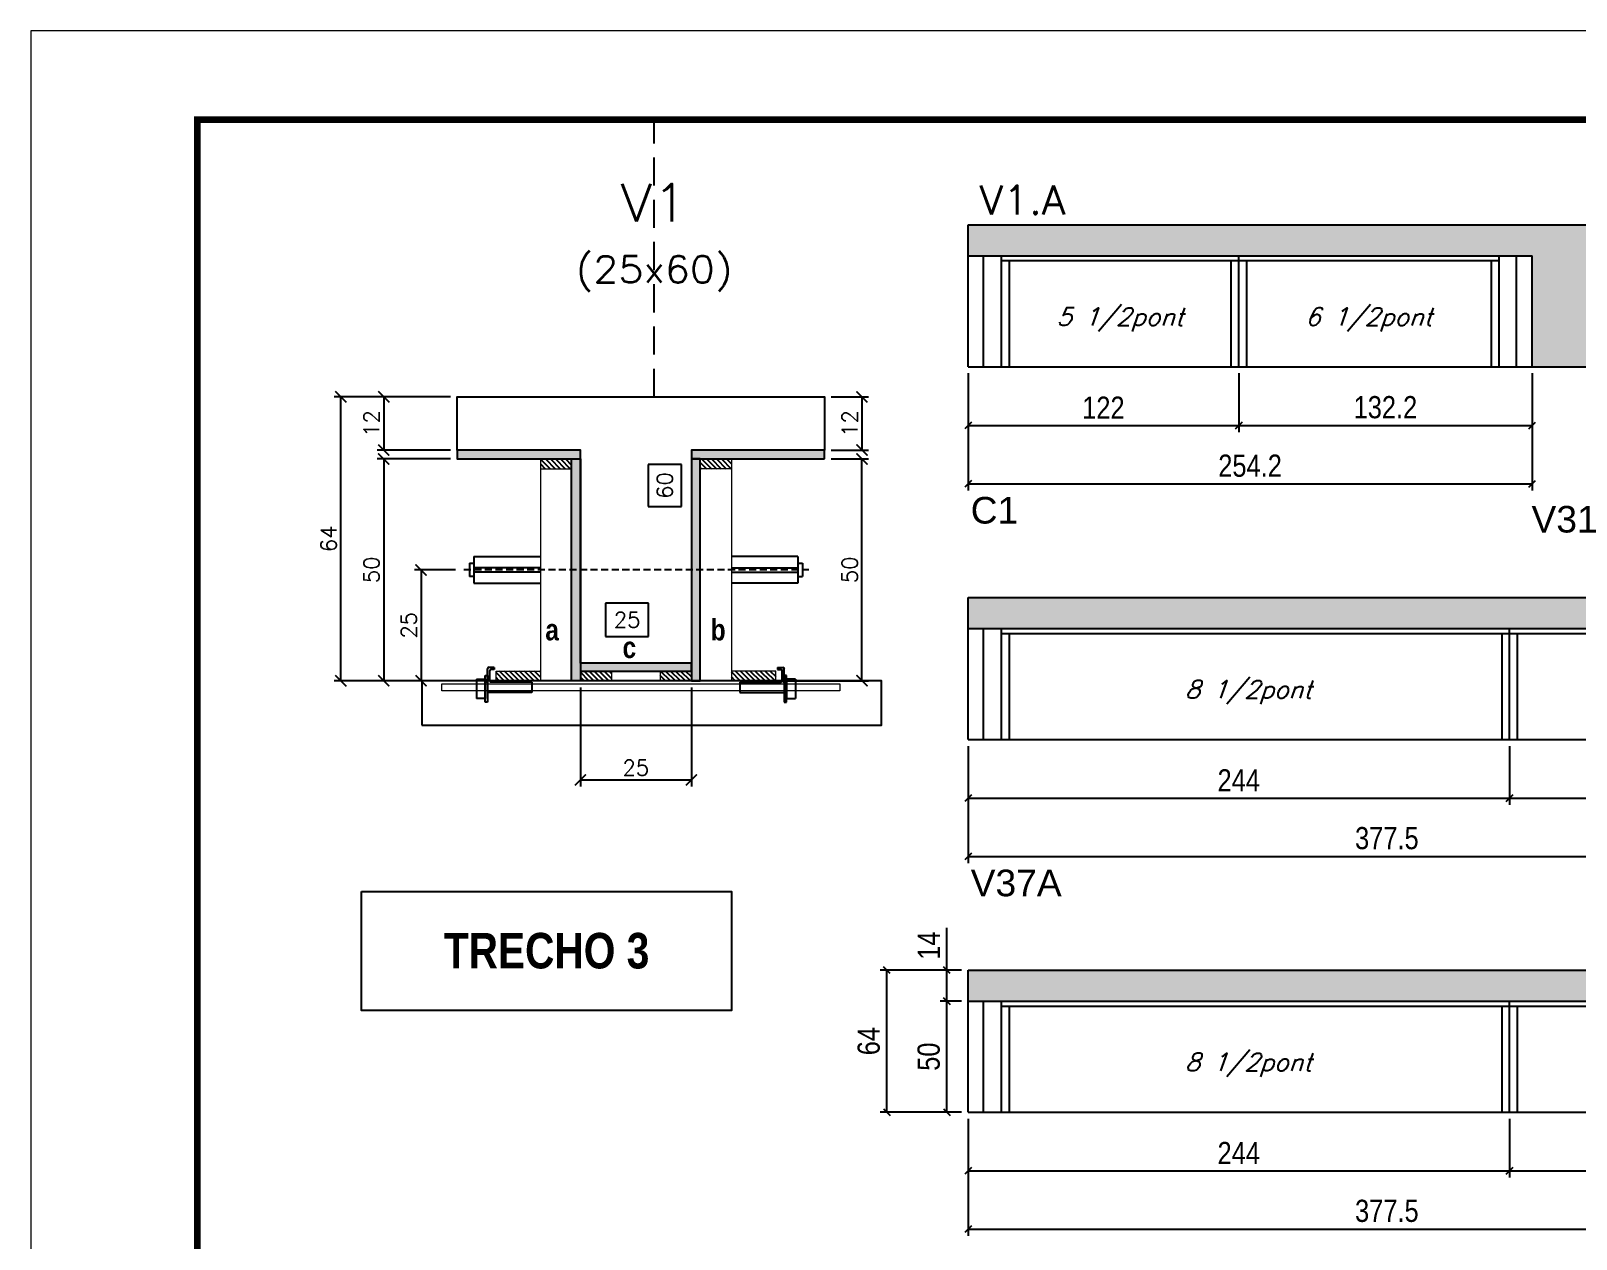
# Model space of a CAD drawing. Extents: x 0 to 6325, y 10169 to 19307.
# Drawn here: x 1585 to 2281, y 16417 to 16961 of the extents above; entities that cross this region are included whole.
import ezdxf
from ezdxf.enums import TextEntityAlignment as Align

# ---------------------------------------------------------------- set-up
doc = ezdxf.new("R2010")
doc.units = 0
doc.linetypes.add('DASHED', pattern=[0.75, 0.5, -0.25])
doc.linetypes.add('HIDDEN', pattern=[9.525, 6.35, -3.175])
for name, color, linetype in [('1', 1, 'Continuous'), ('5', 5, 'Continuous'), ('barrote', 251, 'Continuous'), ('COTA', 241, 'Continuous'), ('Cota Seção (2x)', 4, 'Continuous'), ('detalhes', 4, 'Continuous'), ('Hachura', 253, 'Continuous'), ('NOMENCLATURA', 7, 'Continuous'), ('Painéis', 200, 'Continuous'), ('presilha', 1, 'Continuous'), ('SARR_2.2x7', 40, 'Continuous'), ('SARR_3.5x7', 81, 'Continuous'), ('TENSOR', 3, 'Continuous'), ('texto', 7, 'Continuous'), ('Texto de Titulo', 7, 'Continuous'), ('Texto Qtd Sarr', 242, 'Continuous')]:
    doc.layers.add(name, color=color, linetype=linetype)
for name, color, linetype, lineweight in [('CONCRETO', 251, 'Continuous', 25), ('Folhas', 255, 'Continuous', 9), ('Madeira', 126, 'Continuous', 18), ('SARRAFO DE PRESSAO', 251, 'DASHED', 9), ('SCO-___-LAJ', 2, 'Continuous', 0), ('Texto Seção', 7, 'Continuous', 15)]:
    doc.layers.add(name, color=color, linetype=linetype, lineweight=lineweight)
doc.styles.add('COTA TECNICA', font='techl___.ttf', dxfattribs={"height": 10})
doc.styles.add('REGUA-120', font='ROMANS.shx', dxfattribs={"height": 15})
doc.styles.add('ROMANC', font='techb___.ttf', dxfattribs={"height": 2.5})
doc.styles.add('Romans', font='romans.shx')
doc.styles.get("Standard").update_dxf_attribs({"font": 'arial.ttf'})
doc.styles.add('TECNICA', font='techb___.ttf', dxfattribs={"height": 10})
doc.dimstyles.new('Cota Seção (2x)', dxfattribs={"dimtxt": 7, "dimasz": 5, "dimexe": 3, "dimexo": 3, "dimgap": 2, "dimtad": 3, "dimdec": 1, "dimlfac": 0.5, "dimzin": 12, "dimdsep": 46, "dimtxsty": 'Romans', "dimblk": 'ARCHTICK', "dimcen": 0, "dimclrd": 4, "dimclre": 4, "dimclrt": 1, "dimadec": 1, "dimazin": 3, "dimtfac": 1, "dimtdec": 1, "dimtmove": 0, "dimatfit": 3, "dimldrblk": 'OBLIQUE', "dimfxl": 1, "dimtolj": 1, "dimtzin": 12, "dimarcsym": 0})
doc.dimstyles.new('Cota Seção interna', dxfattribs={"dimtxt": 7, "dimasz": 6, "dimexe": 0.18, "dimexo": 2, "dimgap": -4, "dimtad": 3, "dimdec": 1, "dimlfac": 0.5, "dimzin": 12, "dimdsep": 46, "dimtxsty": 'Romans', "dimblk": 'ARCHTICK', "dimcen": 0.09, "dimse1": 1, "dimse2": 1, "dimsd1": 1, "dimsd2": 1, "dimclrd": 180, "dimclre": 5, "dimclrt": 1, "dimadec": 0, "dimazin": 3, "dimtfac": 1, "dimtdec": 1, "dimtofl": 0, "dimtmove": 0, "dimatfit": 3, "dimldrblk": 'ARCHTICK', "dimfxl": 1, "dimtolj": 1, "dimtzin": 0, "dimarcsym": 0})
doc.dimstyles.new('PAINEL', dxfattribs={"dimtxt": 10, "dimasz": 3, "dimexe": 3, "dimexo": 3, "dimgap": 3, "dimtad": 1, "dimdec": 1, "dimzin": 12, "dimdsep": 46, "dimtxsty": 'COTA TECNICA', "dimblk1": 'OBLIQUE', "dimblk2": 'OBLIQUE', "dimsah": 1, "dimcen": 0.9, "dimclrd": 4, "dimclre": 4, "dimclrt": 240, "dimadec": 1, "dimazin": 3, "dimtfac": 1, "dimtdec": 1, "dimtmove": 0, "dimatfit": 3, "dimfxl": 1, "dimtolj": 1, "dimtzin": 12, "dimarcsym": 0})
pattern_1 = [(315, (24801.2887, 8438.7811), (1.12253202, 1.12253202), [])]

# ---------------------------------------------------------------- blocks, each defined once
blk = doc.blocks.new('9999999999')
at = {"layer": 'Folhas'}
blk.add_lwpolyline([(98138.98, 34190.21), (99623.98, 34190.21), (99623.98, 35240.21), (98138.98, 35240.21)], close=True, dxfattribs=at)
at = {"layer": 'Folhas', "color": 30, "const_width": 3}
blk.add_lwpolyline([(98213.98, 34230.21), (99583.98, 34230.21), (99583.98, 35200.21), (98213.98, 35200.21)], close=True, dxfattribs=at)
blk = doc.blocks.new('titulo1')
at = {"layer": 'Defpoints', "color": 252, "linetype": 'HIDDEN', "ltscale": 2}
blk.add_line((0, 0), (0, 125), dxfattribs=at)
at = {"layer": 'Defpoints', "style": 'Romans', "oblique": 15}
blk.add_attdef('FOLHA', text='', height=10, dxfattribs=at).set_placement((0, 15.58), align=Align.MIDDLE_CENTER)
at = {"layer": 'Texto Qtd Sarr', "color": 3, "style": 'Romans', "oblique": 15}
for tag, height, p in [('TITULO', 17, (0, 71.45)), ('SEÇÃO', 12, (0, 41.55))]:
    blk.add_attdef(tag, text='', height=height, dxfattribs=at).set_placement(p, align=Align.MIDDLE_CENTER)
blk = doc.blocks.new('_ArchTick')
at = {"color": 0, "linetype": 'ByBlock', "const_width": 0.15}
blk.add_lwpolyline([(-0.5, -0.5), (0.5, 0.5)], dxfattribs=at)
blk = doc.blocks.new('*D176')
at = {"layer": 'COTA', "color": 4, "lineweight": -2, "transparency": 16777216}
for p, q in [((1945.67, 16796.42), (1962.54, 16796.42)), ((1959.54, 16796.42), (1959.54, 16772.42)), ((1945.67, 16772.42), (1962.54, 16772.42))]:
    blk.add_line(p, q, dxfattribs=at)
at = {"layer": 'Defpoints', "color": 0, "transparency": 16777216}
for p in [(1942.67, 16796.42), (1942.67, 16772.42), (1959.54, 16772.42)]:
    blk.add_point(p, dxfattribs=at)
at = {"layer": 'COTA', "color": 4, "lineweight": -2, "transparency": 16777216, "xscale": 5, "yscale": 5, "zscale": 5}
for p, rotation in [((1959.54, 16796.42), 90), ((1959.54, 16772.42), 270)]:
    blk.add_blockref('_ArchTick', p, dxfattribs=dict(at, rotation=rotation))
at = {"layer": 'COTA', "color": 1, "transparency": 16777216, "insert": (1954.04, 16784.42), "char_height": 7, "attachment_point": 5, "rotation": 90, "style": 'Romans'}
blk.add_mtext('\\A1;12', dxfattribs=at)
blk = doc.blocks.new('_Oblique')
at = {"layer": '1', "color": 0, "lineweight": -2}
blk.add_line((-0.5, -0.5), (0.5, 0.5), dxfattribs=at)
blk = doc.blocks.new('*D177')
at = {"layer": 'COTA', "color": 4, "lineweight": -2, "transparency": 16777216}
for p, q in [((1774.07, 16796.42), (1721.69, 16796.42)), ((1724.69, 16668.42), (1724.69, 16796.42)), ((1796.07, 16668.42), (1721.69, 16668.42))]:
    blk.add_line(p, q, dxfattribs=at)
at = {"layer": 'Defpoints', "color": 0, "transparency": 16777216}
for p in [(1724.69, 16796.42), (1777.07, 16796.42), (1799.07, 16668.42)]:
    blk.add_point(p, dxfattribs=at)
at = {"layer": 'COTA', "color": 4, "lineweight": -2, "transparency": 16777216, "xscale": 5, "yscale": 5, "zscale": 5}
for p, rotation in [((1724.69, 16796.42), 90), ((1724.69, 16668.42), 270)]:
    blk.add_blockref('_ArchTick', p, dxfattribs=dict(at, rotation=rotation))
at = {"layer": 'COTA', "color": 1, "transparency": 16777216, "insert": (1719.19, 16732.42), "char_height": 7, "attachment_point": 5, "rotation": 90, "style": 'Romans'}
blk.add_mtext('\\A1;64', dxfattribs=at)
blk = doc.blocks.new('*D178')
at = {"layer": 'COTA', "color": 4, "lineweight": -2, "transparency": 16777216}
for p, q in [((1945.67, 16768.42), (1962.54, 16768.42)), ((1959.54, 16668.42), (1959.54, 16768.42)), ((1919.27, 16668.42), (1962.54, 16668.42))]:
    blk.add_line(p, q, dxfattribs=at)
at = {"layer": 'Defpoints', "color": 0, "transparency": 16777216}
for p in [(1942.67, 16768.42), (1959.54, 16768.42), (1916.27, 16668.42)]:
    blk.add_point(p, dxfattribs=at)
at = {"layer": 'COTA', "color": 4, "lineweight": -2, "transparency": 16777216, "xscale": 5, "yscale": 5, "zscale": 5}
for p, rotation in [((1959.54, 16768.42), 90), ((1959.54, 16668.42), 270)]:
    blk.add_blockref('_ArchTick', p, dxfattribs=dict(at, rotation=rotation))
at = {"layer": 'COTA', "color": 1, "transparency": 16777216, "insert": (1954.04, 16718.42), "char_height": 7, "attachment_point": 5, "rotation": 90, "style": 'Romans'}
blk.add_mtext('\\A1;50', dxfattribs=at)
blk = doc.blocks.new('*D179')
at = {"layer": 'Cota Seção (2x)', "color": 180, "lineweight": -2, "transparency": 16777216}
for p, q in [((1878.17, 16765.92), (1863.17, 16765.92)), ((1863.17, 16765.92), (1863.17, 16746.92)), ((1878.17, 16746.92), (1878.17, 16765.92)), ((1863.17, 16746.92), (1878.17, 16746.92))]:
    blk.add_line(p, q, dxfattribs=at)
at = {"layer": 'Defpoints', "color": 0, "transparency": 16777216}
for p in [(1882.17, 16796.42), (1893.67, 16796.42), (1893.67, 16676.42)]:
    blk.add_point(p, dxfattribs=at)
at = {"layer": 'Cota Seção (2x)', "color": 1, "transparency": 16777216, "insert": (1870.67, 16756.42), "char_height": 7, "attachment_point": 5, "rotation": 90, "style": 'Romans'}
blk.add_mtext('\\A1;60', dxfattribs=at)
blk = doc.blocks.new('*D180')
at = {"layer": 'COTA', "color": 4, "lineweight": -2, "transparency": 16777216}
for p, q in [((1774.07, 16796.42), (1741.01, 16796.42)), ((1744.01, 16796.42), (1744.01, 16772.42)), ((1774.07, 16772.42), (1741.01, 16772.42))]:
    blk.add_line(p, q, dxfattribs=at)
at = {"layer": 'Defpoints', "color": 0, "transparency": 16777216}
for p in [(1777.07, 16796.42), (1744.01, 16772.42), (1777.07, 16772.42)]:
    blk.add_point(p, dxfattribs=at)
at = {"layer": 'COTA', "color": 4, "lineweight": -2, "transparency": 16777216, "xscale": 5, "yscale": 5, "zscale": 5}
for p, rotation in [((1744.01, 16796.42), 90), ((1744.01, 16772.42), 270)]:
    blk.add_blockref('_ArchTick', p, dxfattribs=dict(at, rotation=rotation))
at = {"layer": 'COTA', "color": 1, "transparency": 16777216, "insert": (1738.51, 16784.42), "char_height": 7, "attachment_point": 5, "rotation": 90, "style": 'Romans'}
blk.add_mtext('\\A1;12', dxfattribs=at)
blk = doc.blocks.new('*D181')
at = {"layer": 'COTA', "color": 4, "lineweight": -2, "transparency": 16777216}
for p, q in [((1774.07, 16768.42), (1741.01, 16768.42)), ((1744.01, 16768.42), (1744.01, 16668.42)), ((1796.07, 16668.42), (1741.01, 16668.42))]:
    blk.add_line(p, q, dxfattribs=at)
at = {"layer": 'Defpoints', "color": 0, "transparency": 16777216}
for p in [(1777.07, 16768.42), (1744.01, 16668.42), (1799.07, 16668.42)]:
    blk.add_point(p, dxfattribs=at)
at = {"layer": 'COTA', "color": 4, "lineweight": -2, "transparency": 16777216, "xscale": 5, "yscale": 5, "zscale": 5}
for p, rotation in [((1744.01, 16768.42), 90), ((1744.01, 16668.42), 270)]:
    blk.add_blockref('_ArchTick', p, dxfattribs=dict(at, rotation=rotation))
at = {"layer": 'COTA', "color": 1, "transparency": 16777216, "insert": (1738.51, 16718.42), "char_height": 7, "attachment_point": 5, "rotation": 90, "style": 'Romans'}
blk.add_mtext('\\A1;50', dxfattribs=at)
blk = doc.blocks.new('PRESILHA METÁLICA 1')
at = {"layer": 'presilha'}
for p, q in [((12, 21), (8.6, 21)), ((12, 21), (12, 19.5)), ((0, 13), (6, 13)), ((0, 13), (0, 0)), ((6, 15.5), (7.5, 15.5)), ((6, -2.5), (6, 15.5)), ((6, 13), (6, 0)), ((7.5, 10.6), (7.5, 19.9)), ((7.5, 15.5), (7.5, -2.5)), ((9, 11.6), (9, 18.9)), ((12, 19.5), (9.6, 19.5)), ((37.5, 11), (9.6, 11)), ((37.5, 11), (37.5, 4.1)), ((6, 0), (0, 0)), ((37.5, 4.1), (7.5, 4.1)), ((7.5, -2.5), (6, -2.5))]:
    blk.add_line(p, q, dxfattribs=at)
for centre, radius, start, end in [((8.6, 19.9), 1.14, 90, 180), ((9.6, 18.9), 0.57, 90, 180), ((9.6, 11.6), 0.57, 180, 270)]:
    blk.add_arc(centre, radius, start, end, dxfattribs=at)
blk = doc.blocks.new('*D182')
at = {"layer": 'COTA', "color": 4, "lineweight": -2, "transparency": 16777216}
for p, q in [((1832.67, 16665.42), (1832.67, 16620.7)), ((1882.67, 16665.42), (1882.67, 16620.7)), ((1832.67, 16623.7), (1882.67, 16623.7))]:
    blk.add_line(p, q, dxfattribs=at)
at = {"layer": 'Defpoints', "color": 0, "transparency": 16777216}
for p in [(1832.67, 16668.42), (1882.67, 16668.42), (1882.67, 16623.7)]:
    blk.add_point(p, dxfattribs=at)
at = {"layer": 'COTA', "color": 4, "lineweight": -2, "transparency": 16777216, "xscale": 5, "yscale": 5, "zscale": 5, "rotation": 180}
blk.add_blockref('_ArchTick', (1832.67, 16623.7), dxfattribs=at)
at = {"layer": 'COTA', "color": 4, "lineweight": -2, "transparency": 16777216, "xscale": 5, "yscale": 5, "zscale": 5}
blk.add_blockref('_ArchTick', (1882.67, 16623.7), dxfattribs=at)
at = {"layer": 'COTA', "color": 1, "transparency": 16777216, "insert": (1857.67, 16629.2), "char_height": 7, "attachment_point": 5, "style": 'Romans'}
blk.add_mtext('\\A1;25', dxfattribs=at)
blk = doc.blocks.new('*D551')
at = {"layer": 'COTA', "color": 4, "lineweight": -2, "transparency": 16777216}
for p, q in [((1776.37, 16718.39), (1757.81, 16718.39)), ((1760.81, 16718.39), (1760.81, 16668.42)), ((1776.37, 16668.42), (1757.81, 16668.42))]:
    blk.add_line(p, q, dxfattribs=at)
at = {"layer": 'Defpoints', "color": 0, "transparency": 16777216}
for p in [(1779.37, 16718.39), (1760.81, 16668.42), (1779.37, 16668.42)]:
    blk.add_point(p, dxfattribs=at)
at = {"layer": 'COTA', "color": 4, "lineweight": -2, "transparency": 16777216, "xscale": 5, "yscale": 5, "zscale": 5}
for p, rotation in [((1760.81, 16718.39), 90), ((1760.81, 16668.42), 270)]:
    blk.add_blockref('_ArchTick', p, dxfattribs=dict(at, rotation=rotation))
at = {"layer": 'COTA', "color": 1, "transparency": 16777216, "insert": (1755.31, 16693.41), "char_height": 7, "attachment_point": 5, "rotation": 90, "style": 'Romans'}
blk.add_mtext('\\A1;25', dxfattribs=at)
blk = doc.blocks.new('*D183')
at = {"layer": 'Cota Seção (2x)', "color": 180, "lineweight": -2, "transparency": 16777216}
for p, q in [((1863.34, 16703.42), (1844, 16703.42)), ((1844, 16703.42), (1844, 16688.42)), ((1863.34, 16688.42), (1863.34, 16703.42)), ((1844, 16688.42), (1863.34, 16688.42))]:
    blk.add_line(p, q, dxfattribs=at)
at = {"layer": 'Defpoints', "color": 0, "transparency": 16777216}
for p in [(1882.67, 16684.42), (1832.67, 16668.42), (1882.67, 16668.42)]:
    blk.add_point(p, dxfattribs=at)
at = {"layer": 'Cota Seção (2x)', "color": 1, "transparency": 16777216, "insert": (1853.67, 16695.92), "char_height": 7, "attachment_point": 5, "style": 'Romans'}
blk.add_mtext('\\A1;25', dxfattribs=at)
blk = doc.blocks.new('*D166')
at = {"layer": 'COTA', "color": 4, "linetype": 'ByBlock', "lineweight": -2, "transparency": 16777216}
for p, q in [((2007.35, 16807.03), (2007.35, 16780.49)), ((2129.35, 16807.03), (2129.35, 16780.49)), ((2007.35, 16783.49), (2129.35, 16783.49))]:
    blk.add_line(p, q, dxfattribs=at)
at = {"layer": 'Defpoints', "color": 0, "linetype": 'ByBlock', "transparency": 16777216}
for p in [(2007.35, 16810.03), (2129.35, 16810.03), (2129.35, 16783.49)]:
    blk.add_point(p, dxfattribs=at)
at = {"layer": 'COTA', "color": 4, "linetype": 'ByBlock', "lineweight": -2, "transparency": 16777216, "xscale": 3, "yscale": 3, "zscale": 3, "rotation": 180}
blk.add_blockref('_Oblique', (2007.35, 16783.49), dxfattribs=at)
at = {"layer": 'COTA', "color": 4, "linetype": 'ByBlock', "lineweight": -2, "transparency": 16777216, "xscale": 3, "yscale": 3, "zscale": 3}
blk.add_blockref('_Oblique', (2129.35, 16783.49), dxfattribs=at)
at = {"layer": 'COTA', "color": 240, "linetype": 'ByBlock', "transparency": 16777216, "insert": (2068.35, 16791.54), "char_height": 10, "attachment_point": 5, "style": 'COTA TECNICA'}
blk.add_mtext('\\A1;122', dxfattribs=at)
blk = doc.blocks.new('*D167')
at = {"layer": 'COTA', "color": 4, "linetype": 'ByBlock', "lineweight": -2, "transparency": 16777216}
for p, q in [((2129.35, 16807.03), (2129.35, 16780.49)), ((2261.55, 16807.03), (2261.55, 16780.49)), ((2129.35, 16783.49), (2261.55, 16783.49))]:
    blk.add_line(p, q, dxfattribs=at)
at = {"layer": 'Defpoints', "color": 0, "linetype": 'ByBlock', "transparency": 16777216}
for p in [(2129.35, 16810.03), (2261.55, 16810.03), (2261.55, 16783.49)]:
    blk.add_point(p, dxfattribs=at)
at = {"layer": 'COTA', "color": 4, "linetype": 'ByBlock', "lineweight": -2, "transparency": 16777216, "xscale": 3, "yscale": 3, "zscale": 3, "rotation": 180}
blk.add_blockref('_Oblique', (2129.35, 16783.49), dxfattribs=at)
at = {"layer": 'COTA', "color": 4, "linetype": 'ByBlock', "lineweight": -2, "transparency": 16777216, "xscale": 3, "yscale": 3, "zscale": 3}
blk.add_blockref('_Oblique', (2261.55, 16783.49), dxfattribs=at)
at = {"layer": 'COTA', "color": 240, "linetype": 'ByBlock', "transparency": 16777216, "insert": (2195.45, 16791.7), "char_height": 10, "width": 210.731, "attachment_point": 5, "style": 'COTA TECNICA'}
blk.add_mtext('\\A1;132.2', dxfattribs=at)
blk = doc.blocks.new('*D545')
at = {"layer": 'COTA', "color": 4, "linetype": 'ByBlock', "lineweight": -2, "transparency": 16777216}
for p, q in [((2007.35, 16807.03), (2007.35, 16754.22)), ((2261.55, 16807.03), (2261.55, 16754.22)), ((2007.35, 16757.22), (2261.55, 16757.22))]:
    blk.add_line(p, q, dxfattribs=at)
at = {"layer": 'Defpoints', "color": 0, "linetype": 'ByBlock', "transparency": 16777216}
for p in [(2007.35, 16810.03), (2261.55, 16810.03), (2261.55, 16757.22)]:
    blk.add_point(p, dxfattribs=at)
at = {"layer": 'COTA', "color": 4, "linetype": 'ByBlock', "lineweight": -2, "transparency": 16777216, "xscale": 3, "yscale": 3, "zscale": 3, "rotation": 180}
blk.add_blockref('_Oblique', (2007.35, 16757.22), dxfattribs=at)
at = {"layer": 'COTA', "color": 4, "linetype": 'ByBlock', "lineweight": -2, "transparency": 16777216, "xscale": 3, "yscale": 3, "zscale": 3}
blk.add_blockref('_Oblique', (2261.55, 16757.22), dxfattribs=at)
at = {"layer": 'COTA', "color": 240, "linetype": 'ByBlock', "transparency": 16777216, "insert": (2134.45, 16765.33), "char_height": 10, "attachment_point": 5, "style": 'COTA TECNICA'}
blk.add_mtext('\\A1;254.2', dxfattribs=at)
blk = doc.blocks.new('*D170')
at = {"layer": 'COTA', "color": 4, "linetype": 'ByBlock', "lineweight": -2, "transparency": 16777216}
for p, q in [((2007.35, 16638.98), (2007.35, 16612.44)), ((2251.35, 16638.98), (2251.35, 16612.44)), ((2007.35, 16615.44), (2251.35, 16615.44))]:
    blk.add_line(p, q, dxfattribs=at)
at = {"layer": 'Defpoints', "color": 0, "linetype": 'ByBlock', "transparency": 16777216}
for p in [(2007.35, 16641.98), (2251.35, 16641.98), (2251.35, 16615.44)]:
    blk.add_point(p, dxfattribs=at)
at = {"layer": 'COTA', "color": 4, "linetype": 'ByBlock', "lineweight": -2, "transparency": 16777216, "xscale": 3, "yscale": 3, "zscale": 3, "rotation": 180}
blk.add_blockref('_Oblique', (2007.35, 16615.44), dxfattribs=at)
at = {"layer": 'COTA', "color": 4, "linetype": 'ByBlock', "lineweight": -2, "transparency": 16777216, "xscale": 3, "yscale": 3, "zscale": 3}
blk.add_blockref('_Oblique', (2251.35, 16615.44), dxfattribs=at)
at = {"layer": 'COTA', "color": 240, "linetype": 'ByBlock', "transparency": 16777216, "insert": (2129.35, 16623.52), "char_height": 10, "attachment_point": 5, "style": 'COTA TECNICA'}
blk.add_mtext('\\A1;244', dxfattribs=at)
blk = doc.blocks.new('*D171')
at = {"layer": 'COTA', "color": 4, "linetype": 'ByBlock', "lineweight": -2, "transparency": 16777216}
for p, q in [((2251.35, 16638.98), (2251.35, 16612.44)), ((2384.85, 16638.98), (2384.85, 16612.44)), ((2251.35, 16615.44), (2384.85, 16615.44))]:
    blk.add_line(p, q, dxfattribs=at)
at = {"layer": 'Defpoints', "color": 0, "linetype": 'ByBlock', "transparency": 16777216}
for p in [(2251.35, 16641.98), (2384.85, 16641.98), (2384.85, 16615.44)]:
    blk.add_point(p, dxfattribs=at)
at = {"layer": 'COTA', "color": 4, "linetype": 'ByBlock', "lineweight": -2, "transparency": 16777216, "xscale": 3, "yscale": 3, "zscale": 3, "rotation": 180}
blk.add_blockref('_Oblique', (2251.35, 16615.44), dxfattribs=at)
at = {"layer": 'COTA', "color": 4, "linetype": 'ByBlock', "lineweight": -2, "transparency": 16777216, "xscale": 3, "yscale": 3, "zscale": 3}
blk.add_blockref('_Oblique', (2384.85, 16615.44), dxfattribs=at)
at = {"layer": 'COTA', "color": 240, "linetype": 'ByBlock', "transparency": 16777216, "insert": (2318.1, 16623.66), "char_height": 10, "width": 210.731, "attachment_point": 5, "style": 'COTA TECNICA'}
blk.add_mtext('\\A1;133.5', dxfattribs=at)
blk = doc.blocks.new('*D548')
at = {"layer": 'COTA', "color": 4, "linetype": 'ByBlock', "lineweight": -2, "transparency": 16777216}
for p, q in [((2007.35, 16638.98), (2007.35, 16586.18)), ((2384.85, 16638.98), (2384.85, 16586.18)), ((2007.35, 16589.18), (2384.85, 16589.18))]:
    blk.add_line(p, q, dxfattribs=at)
at = {"layer": 'Defpoints', "color": 0, "linetype": 'ByBlock', "transparency": 16777216}
for p in [(2007.35, 16641.98), (2384.85, 16641.98), (2384.85, 16589.18)]:
    blk.add_point(p, dxfattribs=at)
at = {"layer": 'COTA', "color": 4, "linetype": 'ByBlock', "lineweight": -2, "transparency": 16777216, "xscale": 3, "yscale": 3, "zscale": 3, "rotation": 180}
blk.add_blockref('_Oblique', (2007.35, 16589.18), dxfattribs=at)
at = {"layer": 'COTA', "color": 4, "linetype": 'ByBlock', "lineweight": -2, "transparency": 16777216, "xscale": 3, "yscale": 3, "zscale": 3}
blk.add_blockref('_Oblique', (2384.85, 16589.18), dxfattribs=at)
at = {"layer": 'COTA', "color": 240, "linetype": 'ByBlock', "transparency": 16777216, "insert": (2196.1, 16597.4), "char_height": 10, "attachment_point": 5, "style": 'COTA TECNICA'}
blk.add_mtext('\\A1;377.5', dxfattribs=at)
blk = doc.blocks.new('*D174')
at = {"layer": 'COTA', "color": 4, "linetype": 'ByBlock', "lineweight": -2, "transparency": 16777216}
for p, q in [((2007.35, 16470.94), (2007.35, 16444.4)), ((2251.35, 16470.94), (2251.35, 16444.4)), ((2007.35, 16447.4), (2251.35, 16447.4))]:
    blk.add_line(p, q, dxfattribs=at)
at = {"layer": 'Defpoints', "color": 0, "linetype": 'ByBlock', "transparency": 16777216}
for p in [(2007.35, 16473.94), (2251.35, 16473.94), (2251.35, 16447.4)]:
    blk.add_point(p, dxfattribs=at)
at = {"layer": 'COTA', "color": 4, "linetype": 'ByBlock', "lineweight": -2, "transparency": 16777216, "xscale": 3, "yscale": 3, "zscale": 3, "rotation": 180}
blk.add_blockref('_Oblique', (2007.35, 16447.4), dxfattribs=at)
at = {"layer": 'COTA', "color": 4, "linetype": 'ByBlock', "lineweight": -2, "transparency": 16777216, "xscale": 3, "yscale": 3, "zscale": 3}
blk.add_blockref('_Oblique', (2251.35, 16447.4), dxfattribs=at)
at = {"layer": 'COTA', "color": 240, "linetype": 'ByBlock', "transparency": 16777216, "insert": (2129.35, 16455.48), "char_height": 10, "attachment_point": 5, "style": 'COTA TECNICA'}
blk.add_mtext('\\A1;244', dxfattribs=at)
blk = doc.blocks.new('*D175')
at = {"layer": 'COTA', "color": 4, "linetype": 'ByBlock', "lineweight": -2, "transparency": 16777216}
for p, q in [((2251.35, 16470.94), (2251.35, 16444.4)), ((2384.85, 16470.94), (2384.85, 16444.4)), ((2251.35, 16447.4), (2384.85, 16447.4))]:
    blk.add_line(p, q, dxfattribs=at)
at = {"layer": 'Defpoints', "color": 0, "linetype": 'ByBlock', "transparency": 16777216}
for p in [(2251.35, 16473.94), (2384.85, 16473.94), (2384.85, 16447.4)]:
    blk.add_point(p, dxfattribs=at)
at = {"layer": 'COTA', "color": 4, "linetype": 'ByBlock', "lineweight": -2, "transparency": 16777216, "xscale": 3, "yscale": 3, "zscale": 3, "rotation": 180}
blk.add_blockref('_Oblique', (2251.35, 16447.4), dxfattribs=at)
at = {"layer": 'COTA', "color": 4, "linetype": 'ByBlock', "lineweight": -2, "transparency": 16777216, "xscale": 3, "yscale": 3, "zscale": 3}
blk.add_blockref('_Oblique', (2384.85, 16447.4), dxfattribs=at)
at = {"layer": 'COTA', "color": 240, "linetype": 'ByBlock', "transparency": 16777216, "insert": (2318.1, 16455.62), "char_height": 10, "width": 210.731, "attachment_point": 5, "style": 'COTA TECNICA'}
blk.add_mtext('\\A1;133.5', dxfattribs=at)
blk = doc.blocks.new('*D550')
at = {"layer": 'COTA', "color": 4, "linetype": 'ByBlock', "lineweight": -2, "transparency": 16777216}
for p, q in [((2007.35, 16470.94), (2007.35, 16418.14)), ((2384.85, 16470.94), (2384.85, 16418.14)), ((2007.35, 16421.14), (2384.85, 16421.14))]:
    blk.add_line(p, q, dxfattribs=at)
at = {"layer": 'Defpoints', "color": 0, "linetype": 'ByBlock', "transparency": 16777216}
for p in [(2007.35, 16473.94), (2384.85, 16473.94), (2384.85, 16421.14)]:
    blk.add_point(p, dxfattribs=at)
at = {"layer": 'COTA', "color": 4, "linetype": 'ByBlock', "lineweight": -2, "transparency": 16777216, "xscale": 3, "yscale": 3, "zscale": 3, "rotation": 180}
blk.add_blockref('_Oblique', (2007.35, 16421.14), dxfattribs=at)
at = {"layer": 'COTA', "color": 4, "linetype": 'ByBlock', "lineweight": -2, "transparency": 16777216, "xscale": 3, "yscale": 3, "zscale": 3}
blk.add_blockref('_Oblique', (2384.85, 16421.14), dxfattribs=at)
at = {"layer": 'COTA', "color": 240, "linetype": 'ByBlock', "transparency": 16777216, "insert": (2196.1, 16429.36), "char_height": 10, "attachment_point": 5, "style": 'COTA TECNICA'}
blk.add_mtext('\\A1;377.5', dxfattribs=at)
blk = doc.blocks.new('*D575')
at = {"layer": 'COTA', "color": 4, "lineweight": -2, "transparency": 16777216}
for p, q in [((2004.35, 16523.94), (1994.76, 16523.94)), ((1997.76, 16473.94), (1997.76, 16523.94)), ((2004.35, 16473.94), (1994.76, 16473.94))]:
    blk.add_line(p, q, dxfattribs=at)
at = {"layer": 'Defpoints', "color": 0, "transparency": 16777216}
for p in [(1997.76, 16523.94), (2007.35, 16523.94), (2007.35, 16473.94)]:
    blk.add_point(p, dxfattribs=at)
at = {"layer": 'COTA', "color": 4, "lineweight": -2, "transparency": 16777216, "xscale": 3, "yscale": 3, "zscale": 3}
for p, rotation in [((1997.76, 16523.94), 90), ((1997.76, 16473.94), 270)]:
    blk.add_blockref('_Oblique', p, dxfattribs=dict(at, rotation=rotation))
at = {"layer": 'COTA', "color": 240, "transparency": 16777216, "insert": (1989.65, 16498.94), "char_height": 10, "attachment_point": 5, "rotation": 90, "style": 'COTA TECNICA'}
blk.add_mtext('\\A1;50', dxfattribs=at)
blk = doc.blocks.new('*D576')
at = {"layer": 'COTA', "color": 4, "lineweight": -2, "transparency": 16777216}
for p, q in [((1997.76, 16537.94), (1997.76, 16557.06)), ((2004.35, 16537.94), (1994.76, 16537.94)), ((1997.76, 16523.94), (1997.76, 16537.94)), ((2004.35, 16523.94), (1994.76, 16523.94))]:
    blk.add_line(p, q, dxfattribs=at)
at = {"layer": 'Defpoints', "color": 0, "transparency": 16777216}
for p in [(1997.76, 16537.94), (2007.35, 16537.94), (2007.35, 16523.94)]:
    blk.add_point(p, dxfattribs=at)
at = {"layer": 'COTA', "color": 4, "lineweight": -2, "transparency": 16777216, "xscale": 3, "yscale": 3, "zscale": 3}
for p, rotation in [((1997.76, 16537.94), 90), ((1997.76, 16523.94), 270)]:
    blk.add_blockref('_Oblique', p, dxfattribs=dict(at, rotation=rotation))
at = {"layer": 'COTA', "color": 240, "transparency": 16777216, "insert": (1989.69, 16549), "char_height": 10, "attachment_point": 5, "rotation": 90, "style": 'COTA TECNICA'}
blk.add_mtext('\\A1;14', dxfattribs=at)
blk = doc.blocks.new('*D577')
at = {"layer": 'COTA', "color": 4, "lineweight": -2, "transparency": 16777216}
for p, q in [((2004.35, 16537.94), (1967.72, 16537.94)), ((1970.72, 16473.94), (1970.72, 16537.94)), ((2004.35, 16473.94), (1967.72, 16473.94))]:
    blk.add_line(p, q, dxfattribs=at)
at = {"layer": 'Defpoints', "color": 0, "transparency": 16777216}
for p in [(1970.72, 16537.94), (2007.35, 16537.94), (2007.35, 16473.94)]:
    blk.add_point(p, dxfattribs=at)
at = {"layer": 'COTA', "color": 4, "lineweight": -2, "transparency": 16777216, "xscale": 3, "yscale": 3, "zscale": 3}
for p, rotation in [((1970.72, 16537.94), 90), ((1970.72, 16473.94), 270)]:
    blk.add_blockref('_Oblique', p, dxfattribs=dict(at, rotation=rotation))
at = {"layer": 'COTA', "color": 240, "transparency": 16777216, "insert": (1962.62, 16505.94), "char_height": 10, "attachment_point": 5, "rotation": 90, "style": 'COTA TECNICA'}
blk.add_mtext('\\A1;64', dxfattribs=at)

msp = doc.modelspace()

# ---------------------------------------------------------------- hatches: boundary and pattern name
at = {"layer": 'COTA'}
h = msp.add_hatch(dxfattribs=at)
h.set_pattern_fill('AR-CONC', color=241, scale=0.03)
h.paths.add_polyline_path([(2291.55, 16860.03), (2885.55, 16860.03), (2885.55, 16874.03), (2007.35, 16874.03), (2007.35, 16860.03), (2261.55, 16860.03), (2261.55, 16810.03), (2291.55, 16810.03)])
h = msp.add_hatch(dxfattribs=at)
h.set_pattern_fill('AR-CONC', color=241, scale=0.03)
h.paths.add_polyline_path([(2414.85, 16691.98), (2872.85, 16691.98), (2872.85, 16705.98), (2007.35, 16705.98), (2007.35, 16691.98), (2384.85, 16691.98), (2384.85, 16641.98), (2414.85, 16641.98)])
h = msp.add_hatch(dxfattribs=at)
h.set_pattern_fill('AR-CONC', color=241, scale=0.03)
h.paths.add_polyline_path([(2414.85, 16523.94), (3008.85, 16523.94), (3008.85, 16537.94), (2007.35, 16537.94), (2007.35, 16523.94), (2384.85, 16523.94), (2384.85, 16473.94), (2414.85, 16473.94)])
at = {"layer": 'Hachura'}
h = msp.add_hatch(color=256, dxfattribs=at)
h.dxf.hatch_style = 1
h.paths.add_polyline_path([(1832.67, 16768.42), (1832.67, 16772.42), (1777.07, 16772.42), (1777.07, 16768.42)])
h = msp.add_hatch(color=256, dxfattribs=at)
h.dxf.hatch_style = 1
h.paths.add_polyline_path([(1942.67, 16768.42), (1942.67, 16772.42), (1882.67, 16772.42), (1882.67, 16768.42)])
h = msp.add_hatch(dxfattribs=at)
h.set_pattern_fill('ANSI31', color=256, scale=0.5, angle=270, style=0)
h.set_pattern_definition([(315, (24789.2887, 8460.7811), (1.12253202, 1.12253202), [])])
h.paths.add_polyline_path([(1828.67, 16764.02), (1828.67, 16768.42), (1814.67, 16768.42), (1814.67, 16764.02)])
h = msp.add_hatch(color=256, dxfattribs=at)
h.dxf.hatch_style = 1
h.paths.add_polyline_path([(1828.67, 16768.42), (1832.67, 16768.42), (1832.67, 16668.42), (1828.67, 16668.42)])
h = msp.add_hatch(color=256, dxfattribs=at)
h.dxf.hatch_style = 1
h.paths.add_polyline_path([(1886.67, 16768.42), (1882.67, 16768.42), (1882.67, 16668.42), (1886.67, 16668.42)])
h = msp.add_hatch(dxfattribs=at)
h.set_pattern_fill('ANSI31', color=256, scale=0.5, angle=270, style=0)
h.set_pattern_definition([(315, (24801.2887, 8460.7811), (1.12253202, 1.12253202), [])])
h.paths.add_polyline_path([(1886.67, 16764.02), (1886.67, 16768.42), (1900.67, 16768.42), (1900.67, 16764.02)])
h = msp.add_hatch(dxfattribs=at)
h.set_pattern_fill('ANSI31', color=256, scale=0.5, angle=270, style=0)
h.set_pattern_definition([(315, (24789.2887, 8438.7811), (1.12253202, 1.12253202), [])])
h.paths.add_polyline_path([(1794.67, 16668.42), (1794.67, 16672.82), (1814.67, 16672.82), (1814.67, 16668.42)])
h = msp.add_hatch(color=256, dxfattribs=at)
h.dxf.hatch_style = 1
h.paths.add_polyline_path([(1882.67, 16672.82), (1882.67, 16676.42), (1832.67, 16676.42), (1832.67, 16672.82)])
h = msp.add_hatch(dxfattribs=at)
h.set_pattern_fill('ANSI31', color=256, scale=0.5, angle=270, style=0)
h.set_pattern_definition([(315, (24789.2887, 8438.7811), (1.12253202, 1.12253202), [])])
h.paths.add_polyline_path([(1832.67, 16668.42), (1832.67, 16672.82), (1846.67, 16672.82), (1846.67, 16668.42)])
h = msp.add_hatch(dxfattribs=at)
h.set_pattern_fill('ANSI31', color=256, scale=0.5, angle=270, style=0)
h.set_pattern_definition(pattern_1)
h.paths.add_polyline_path([(1882.67, 16668.42), (1882.67, 16672.82), (1868.67, 16672.82), (1868.67, 16668.42)])
h = msp.add_hatch(dxfattribs=at)
h.set_pattern_fill('ANSI31', color=256, scale=0.5, angle=270, style=0)
h.set_pattern_definition(pattern_1)
h.paths.add_polyline_path([(1920.67, 16668.42), (1920.67, 16672.82), (1900.67, 16672.82), (1900.67, 16668.42)])

# ---------------------------------------------------------------- linework, layer by layer
at = {"ltscale": 3}
for p, q in [((1782.67, 16721.39), (1782.67, 16715.39)), ((1782.67, 16721.39), (1784.67, 16721.39)), ((1784.67, 16724.39), (1784.67, 16712.39)), ((1784.67, 16724.39), (1814.67, 16724.39)), ((1930.67, 16724.39), (1900.67, 16724.39)), ((1930.67, 16724.39), (1930.67, 16712.39)), ((1930.67, 16721.39), (1932.67, 16721.39)), ((1932.67, 16721.39), (1932.67, 16715.39)), ((1784.67, 16715.39), (1782.67, 16715.39)), ((1814.67, 16719.39), (1784.67, 16719.39)), ((1814.67, 16717.39), (1784.67, 16717.39)), ((1900.67, 16719.39), (1930.67, 16719.39)), ((1900.67, 16717.39), (1930.67, 16717.39)), ((1930.67, 16715.39), (1932.67, 16715.39)), ((1784.67, 16712.39), (1814.67, 16712.39)), ((1930.67, 16712.39), (1900.67, 16712.39))]:
    msp.add_line(p, q, dxfattribs=at)
at = {"layer": 'barrote'}
msp.add_lwpolyline([(1761.21, 16648.42), (1968.4, 16648.42), (1968.4, 16668.42), (1761.21, 16668.42)], close=True, dxfattribs=at)
at = {"layer": 'CONCRETO'}
msp.add_lwpolyline([(1777.07, 16772.42), (1777.07, 16796.42), (1942.67, 16796.42), (1942.67, 16772.42), (1882.67, 16772.42), (1882.67, 16676.42), (1832.67, 16676.42), (1832.67, 16772.42)], close=True, dxfattribs=at)
at = {"layer": 'COTA', "linetype": 'ByBlock'}
for p, q in [((2007.35, 16874.03), (2885.55, 16874.03)), ((2007.35, 16860.03), (2007.35, 16874.03)), ((2007.35, 16705.98), (2872.85, 16705.98)), ((2007.35, 16691.98), (2007.35, 16705.98)), ((2007.35, 16537.94), (3008.85, 16537.94)), ((2007.35, 16523.94), (2007.35, 16537.94))]:
    msp.add_line(p, q, dxfattribs=at)
at = {"layer": 'COTA'}
msp.add_line((2261.55, 16810.03), (2291.55, 16810.03), dxfattribs=at)
msp.add_lwpolyline([(1734, 16573.43), (1900.78, 16573.43), (1900.78, 16519.77), (1734, 16519.77)], close=True, dxfattribs=at)
at = {"layer": 'Madeira'}
for points in [[(1828.67, 16764.02), (1828.67, 16768.42), (1814.67, 16768.42), (1814.67, 16764.02)], [(1828.67, 16768.42), (1814.67, 16768.42), (1814.67, 16668.42), (1828.67, 16668.42)], [(1886.67, 16764.02), (1886.67, 16768.42), (1900.67, 16768.42), (1900.67, 16764.02)], [(1886.67, 16768.42), (1900.67, 16768.42), (1900.67, 16668.42), (1886.67, 16668.42)], [(1794.67, 16668.42), (1794.67, 16672.82), (1814.67, 16672.82), (1814.67, 16668.42)], [(1832.67, 16668.42), (1832.67, 16672.82), (1846.67, 16672.82), (1846.67, 16668.42)], [(1882.67, 16668.42), (1882.67, 16672.82), (1868.67, 16672.82), (1868.67, 16668.42)], [(1920.67, 16668.42), (1920.67, 16672.82), (1900.67, 16672.82), (1900.67, 16668.42)]]:
    msp.add_lwpolyline(points, close=True, dxfattribs=at)
at = {"layer": 'Painéis', "linetype": 'ByBlock'}
for p, q in [((2007.35, 16860.03), (2261.55, 16860.03)), ((2007.35, 16810.03), (2007.35, 16860.03)), ((2129.35, 16810.03), (2129.35, 16860.03)), ((2261.55, 16810.03), (2261.55, 16860.03)), ((2007.35, 16810.03), (2261.55, 16810.03)), ((2007.35, 16691.98), (2384.85, 16691.98)), ((2007.35, 16641.98), (2007.35, 16691.98)), ((2251.35, 16641.98), (2251.35, 16691.98)), ((2007.35, 16641.98), (2384.85, 16641.98)), ((2007.35, 16523.94), (2384.85, 16523.94)), ((2007.35, 16473.94), (2007.35, 16523.94)), ((2251.35, 16473.94), (2251.35, 16523.94)), ((2007.35, 16473.94), (2384.85, 16473.94))]:
    msp.add_line(p, q, dxfattribs=at)
at = {"layer": 'Painéis'}
for points in [[(1832.67, 16768.42), (1832.67, 16772.42), (1777.07, 16772.42), (1777.07, 16768.42)], [(1942.67, 16768.42), (1942.67, 16772.42), (1882.67, 16772.42), (1882.67, 16768.42)], [(1828.67, 16768.42), (1832.67, 16768.42), (1832.67, 16668.42), (1828.67, 16668.42)], [(1886.67, 16768.42), (1882.67, 16768.42), (1882.67, 16668.42), (1886.67, 16668.42)], [(1882.67, 16672.82), (1882.67, 16676.42), (1832.67, 16676.42), (1832.67, 16672.82)]]:
    msp.add_lwpolyline(points, close=True, dxfattribs=at)
at = {"layer": 'SARR_2.2x7', "linetype": 'Continuous'}
for p, q in [((2014.35, 16810.03), (2014.35, 16860.03)), ((2254.55, 16810.03), (2254.55, 16860.03)), ((2022.35, 16857.83), (2129.35, 16857.83)), ((2129.35, 16857.83), (2246.55, 16857.83)), ((2014.35, 16641.98), (2014.35, 16691.98)), ((2022.35, 16689.78), (2251.35, 16689.78)), ((2251.35, 16689.78), (2369.85, 16689.78)), ((2014.35, 16473.94), (2014.35, 16523.94)), ((2022.35, 16521.74), (2251.35, 16521.74)), ((2251.35, 16521.74), (2369.85, 16521.74))]:
    msp.add_line(p, q, dxfattribs=at)
at = {"layer": 'SARR_3.5x7'}
for p, q in [((2022.35, 16860.03), (2022.35, 16810.03)), ((2246.55, 16860.03), (2246.55, 16810.03)), ((2025.85, 16857.83), (2025.85, 16810.03)), ((2125.85, 16857.83), (2125.85, 16810.03)), ((2132.85, 16857.83), (2132.85, 16810.03)), ((2243.05, 16857.83), (2243.05, 16810.03)), ((2022.35, 16810.03), (2025.85, 16810.03)), ((2243.05, 16810.03), (2246.55, 16810.03)), ((2022.35, 16691.98), (2022.35, 16641.98)), ((2025.85, 16689.78), (2025.85, 16641.98)), ((2247.85, 16689.78), (2247.85, 16641.98)), ((2254.85, 16689.78), (2254.85, 16641.98)), ((2022.35, 16641.98), (2025.85, 16641.98)), ((2022.35, 16523.94), (2022.35, 16473.94)), ((2025.85, 16521.74), (2025.85, 16473.94)), ((2247.85, 16521.74), (2247.85, 16473.94)), ((2254.85, 16521.74), (2254.85, 16473.94)), ((2022.35, 16473.94), (2025.85, 16473.94))]:
    msp.add_line(p, q, dxfattribs=at)
at = {"layer": 'SCO-___-LAJ', "color": 1}
msp.add_lwpolyline([(1770.22, 16667.09), (1949.52, 16667.09), (1949.52, 16663.89), (1770.22, 16663.89)], close=True, dxfattribs=at)
at = {"layer": 'TENSOR', "linetype": 'HIDDEN', "ltscale": 0.5}
msp.add_line((1935.67, 16718.39), (1779.37, 16718.39), dxfattribs=at)

# ---------------------------------------------------------------- block references
at = {"layer": 'presilha', "yscale": 0.6666666666666666, "zscale": 0.6666666666666666}
for p, xscale in [((1785.8, 16660.46), 0.6666666666666666), ((1929.54, 16660.46), -0.6666666666666666)]:
    msp.add_blockref('PRESILHA METÁLICA 1', p, dxfattribs=dict(at, xscale=xscale))
at = {"layer": 'SARRAFO DE PRESSAO', "color": 6, "linetype": 'ByBlock'}
msp.add_blockref('9999999999', (-96553.98, -18278.78), dxfattribs=at)
at = {"layer": 'Texto Seção'}
ref = msp.add_blockref('titulo1', (1865.87, 16796.42), dxfattribs=at)
ref.add_attrib('TITULO', 'V1', dxfattribs={"layer": 'Texto de Titulo', "color": 7, "height": 17, "style": 'Romans', "width": 1.1}).set_placement((1865.87, 16883.92), align=Align.MIDDLE_CENTER)
ref.add_attrib('SEÇÃO', '(25x60)', dxfattribs={"layer": 'Texto de Titulo', "color": 7, "height": 12, "style": 'Romans', "width": 1.1}).set_placement((1865.87, 16853.92), align=Align.MIDDLE_CENTER)

# ---------------------------------------------------------------- texts
at = {"layer": '5', "linetype": 'Continuous'}
for s, rotation, p in [('C1', 359.99996, (2008.54, 16739.3)), ('V31', 0.00004, (2261.29, 16735.26)), ('V37A', 359.99996, (2008.54, 16571.26))]:
    msp.add_text(s, height=12, rotation=rotation, dxfattribs=at).set_placement(p)
at = {"layer": 'detalhes', "style": 'TECNICA'}
for s, p in [('a', (1816.84, 16686.63)), ('b', (1891.38, 16686.61)), ('c', (1851.65, 16678.66))]:
    msp.add_text(s, height=9.6, dxfattribs=at).set_placement(p)
at = {"layer": 'NOMENCLATURA', "color": 2, "insert": (1817.39, 16546.6), "char_height": 16, "attachment_point": 5, "style": 'ROMANC'}
msp.add_mtext('TRECHO 3', dxfattribs=at)
at = {"layer": 'texto', "color": 2, "char_height": 8, "attachment_point": 5, "style": 'Romans'}
for s, insert in [('{\\Q19;\\C256;5 1/2pont}', (2075.85, 16831.25)), ('{\\Q19;\\C256;6 1/2pont}', (2187.95, 16831.25)), ('{\\Q19;\\C256;8 1/2pont}', (2133.7, 16663.2)), ('{\\Q19;\\C256;8 1/2pont}', (2133.7, 16495.16))]:
    msp.add_mtext(s, dxfattribs=dict(at, insert=insert))
at = {"layer": 'Texto Seção', "style": 'REGUA-120', "width": 1.05}
msp.add_text('V1.A', height=13, dxfattribs=at).set_placement((2012.58, 16878.71))

# ---------------------------------------------------------------- dimensions: what is measured, and where the dimension line sits
at = {"layer": 'COTA', "linetype": 'ByBlock'}
for base, p1, p2, picture, middle in [((2129.35, 16783.49), (2007.35, 16810.03), (2129.35, 16810.03), '*D166', (2068.35, 16791.54)), ((2261.55, 16757.22), (2007.35, 16810.03), (2261.55, 16810.03), '*D545', (2134.45, 16765.33)), ((2251.35, 16615.44), (2007.35, 16641.98), (2251.35, 16641.98), '*D170', (2129.35, 16623.52)), ((2384.85, 16589.18), (2007.35, 16641.98), (2384.85, 16641.98), '*D548', (2196.1, 16597.4)), ((2251.35, 16447.4), (2007.35, 16473.94), (2251.35, 16473.94), '*D174', (2129.35, 16455.48)), ((2384.85, 16421.14), (2007.35, 16473.94), (2384.85, 16473.94), '*D550', (2196.1, 16429.36))]:
    dim = msp.add_linear_dim(base=base, p1=p1, p2=p2, dimstyle='PAINEL', dxfattribs=at)
    dim.commit()
    dim.dimension.update_dxf_attribs({"geometry": picture, "text_midpoint": middle})
for base, p1, p2, picture, middle in [((2261.55, 16783.49), (2129.35, 16810.03), (2261.55, 16810.03), '*D167', (2195.45, 16791.7)), ((2384.85, 16615.44), (2251.35, 16641.98), (2384.85, 16641.98), '*D171', (2318.1, 16623.66)), ((2384.85, 16447.4), (2251.35, 16473.94), (2384.85, 16473.94), '*D175', (2318.1, 16455.62))]:
    dim = msp.add_linear_dim(base=base, p1=p1, p2=p2, dimstyle='PAINEL', override={"dimtmove": 1}, dxfattribs=at)
    dim.commit()
    dim.dimension.update_dxf_attribs({"geometry": picture, "text_midpoint": middle})
at = {"layer": 'COTA'}
for base, p1, p2, dimstyle, picture, middle in [((1724.69, 16796.42), (1799.07, 16668.42), (1777.07, 16796.42), 'Cota Seção (2x)', '*D177', (1719.19, 16732.42)), ((1744.01, 16772.42), (1777.07, 16796.42), (1777.07, 16772.42), 'Cota Seção (2x)', '*D180', (1738.51, 16784.42)), ((1959.54, 16772.42), (1942.67, 16796.42), (1942.67, 16772.42), 'Cota Seção (2x)', '*D176', (1954.04, 16784.42)), ((1744.01, 16668.42), (1777.07, 16768.42), (1799.07, 16668.42), 'Cota Seção (2x)', '*D181', (1738.51, 16718.42)), ((1959.54, 16768.42), (1916.27, 16668.42), (1942.67, 16768.42), 'Cota Seção (2x)', '*D178', (1954.04, 16718.42)), ((1760.81, 16668.42), (1779.37, 16718.39), (1779.37, 16668.42), 'Cota Seção (2x)', '*D551', (1755.31, 16693.41)), ((1997.76, 16537.94), (2007.35, 16523.94), (2007.35, 16537.94), 'PAINEL', '*D576', (1989.69, 16549)), ((1970.72, 16537.94), (2007.35, 16473.94), (2007.35, 16537.94), 'PAINEL', '*D577', (1962.62, 16505.94)), ((1997.76, 16523.94), (2007.35, 16473.94), (2007.35, 16523.94), 'PAINEL', '*D575', (1989.65, 16498.94))]:
    dim = msp.add_linear_dim(base=base, p1=p1, p2=p2, angle=90, dimstyle=dimstyle, dxfattribs=at)
    dim.commit()
    dim.dimension.update_dxf_attribs({"geometry": picture, "text_midpoint": middle})
dim = msp.add_linear_dim(base=(1882.67, 16623.7), p1=(1832.67, 16668.42), p2=(1882.67, 16668.42), dimstyle='Cota Seção (2x)', dxfattribs=at)
dim.commit()
dim.dimension.update_dxf_attribs({"geometry": '*D182', "text_midpoint": (1857.67, 16629.2)})
at = {"layer": 'Cota Seção (2x)'}
dim = msp.add_linear_dim(base=(1882.17, 16796.42), p1=(1893.67, 16676.42), p2=(1893.67, 16796.42), angle=90, dimstyle='Cota Seção interna', dxfattribs=at)
dim.commit()
dim.dimension.update_dxf_attribs({"geometry": '*D179', "text_midpoint": (1882.17, 16756.42), "dimtype": 160})
dim = msp.add_linear_dim(base=(1882.67, 16684.42), p1=(1832.67, 16668.42), p2=(1882.67, 16668.42), dimstyle='Cota Seção interna', dxfattribs=at)
dim.commit()
dim.dimension.update_dxf_attribs({"geometry": '*D183', "text_midpoint": (1853.67, 16684.42), "dimtype": 160})

doc.saveas('drawing.dxf')
